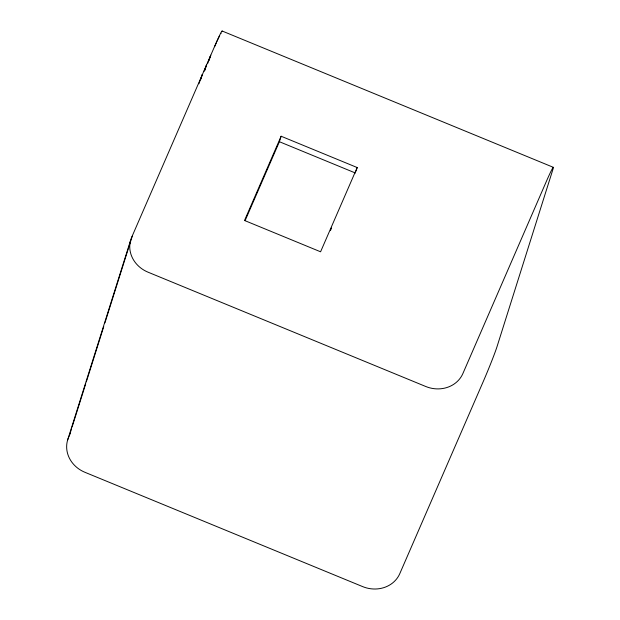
<?xml version="1.0" encoding="UTF-8"?>
<svg xmlns="http://www.w3.org/2000/svg" width="620" height="620" viewBox="0 0 620 620"><rect width="100%" height="100%" fill="white"/><g stroke="black" fill="none" stroke-linecap="round" stroke-linejoin="round"><path stroke-width="0.93" d="M67.464 440.572L130.564 240.459M70.052 433.496L71.502 428.885M72.083 427.041L85.738 383.726M86.32 381.881L103.757 326.577M104.919 322.888L132.238 236.251M198.896 83.801L202.306 74.493L200.756 79.399M204.088 71.269L206.6 64.782L204.747 70.665M207.584 63.643L210.738 55.149L209.095 60.357M245.101 220.642L279.395 141.717L281.124 136.237L357.182 167.54L356.027 171.198M70.525 432.923L68.595 437.356A28.907 26.071 17.5 0 0 84.909 472.285L362.669 586.613A28.907 26.071 17.5 0 0 399.776 573.678L482.964 382.207A28.907 1.178 -67.6 0 0 497.116 346.363L552.707 170.066A28.907 1.178 -67.6 0 0 546.065 182.086L462.877 373.558A28.907 26.071 17.5 0 1 425.769 386.5L148.002 272.165A28.907 26.071 17.5 0 1 131.696 237.235L214.884 45.772A28.907 1.178 -67.6 0 1 222.138 31.48M281.124 136.237L244.52 220.48L320.579 251.79L357.182 167.54M330.406 230.663L331.56 228.005M222.169 31.016L553.35 167.33M279.395 141.717L355.454 173.026M214.574 46.748A26.536 1.077 -67.6 0 1 216.558 42.253M216.922 41.439A26.536 1.077 -67.6 0 1 219.674 35.634M220.797 33.596A26.536 1.077 -67.6 0 1 221.115 33.193"/></g></svg>
